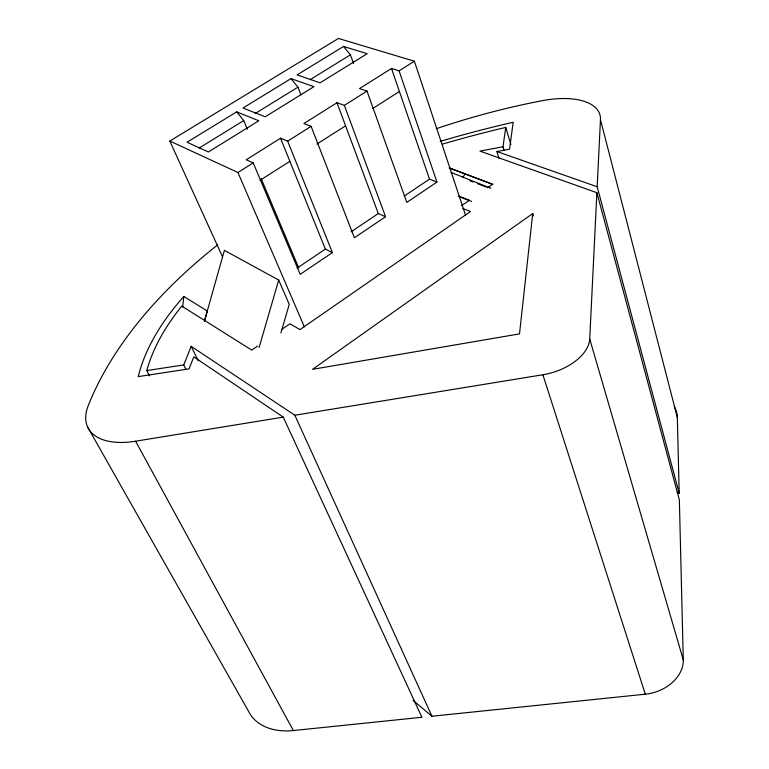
<?xml version="1.0" encoding="UTF-8"?>
<svg xmlns="http://www.w3.org/2000/svg" width="769" height="769" viewBox="0 0 769 769"><rect width="100%" height="100%" fill="white"/><g stroke="black" fill="none" stroke-linecap="round" stroke-linejoin="round"><path stroke-width="1.15" d="M413.011 700.338L431.967 716.237L645.297 694.196A38.267 29.135 -15.2 0 0 683.285 659.917L589.717 338.985L596.888 192.702L479.933 151.108L502.993 146.764L505.742 127.414A945.707 712.527 -21.1 0 0 442.521 144.111M677.095 492.112L679.19 493.256L597.177 186.752L600.464 119.666A66.422 30.991 -17.2 0 0 542.174 100.71A469.494 271.966 -18.4 0 0 436.311 128.692M182.686 307.1L183.801 296.488L207.361 311.041L204.679 320.173M532.715 213.571L519.508 333.89L312.522 369.341L532.715 213.571L533.398 215.858M204.362 321.394L224.385 250.377L278.695 280.031L289.24 304.389L280.896 332.939M259.134 347.453L278.695 280.031M185.8 369.043L183.743 364.91L191.154 346.329L294.844 415.231L431.967 716.237M462.544 177.62L465.255 173.832L449.519 167.959M257.605 346.05L251.723 350.097L181.763 306.1A282.088 153.185 -20.7 0 0 146.773 370.581L149.532 375.887M282.108 329.18L289.951 323.778L299.968 329.603L470.474 211.552L462.775 208.428M461.419 205.746L469.177 200.401M487.604 187.713L492.458 184.377L449.115 167.969M332.419 252.588L300.179 274.331L253.203 162.865L246.243 159.769L280.531 138.218L287.654 141.14L332.419 252.588L325.374 249.098L280.531 138.218M385.557 216.733L354.394 237.765L311.109 126.347L303.89 123.54L336.985 102.738L344.349 105.372L385.557 216.733L378.3 213.532L336.985 102.738M399.101 70.844L436.955 182.061L406.811 202.401L366.996 91.088L359.536 88.57L391.498 68.47L399.101 70.844L414.376 61.203L465.524 215.118M297.161 268.054L325.374 249.098M351.135 231.786L378.3 213.532M404.311 196.047L429.496 179.119L436.955 182.061M260.028 180.35L289.875 161.317M316.876 144.101L345.589 125.808M372.773 108.477L399.409 91.501M414.376 61.203L338.437 38.45L169.834 141.054L237.929 172.506L253.203 162.865M287.654 141.14L311.109 126.347M344.349 105.372L366.996 91.088M199.2 148.004L243.735 120.57L236.698 111.861L187.04 142.246L208.399 151.964L258.817 120.762L236.698 111.861M255.116 113.562L297.968 87.157L291.009 78.621L242.994 108.006L265.209 116.801L313.925 86.657L291.009 78.621M310.099 79.688L350.433 54.839L343.541 46.457L297.094 74.891L320.096 82.831L367.188 53.686L343.541 46.457M499.014 158.327L496.909 151.531L509.559 149.157L513.192 122.242A960.644 726.224 -21.1 0 0 440.108 141.4M217.675 244.869A469.494 271.966 -18.4 0 0 88.243 405.657A75.583 39.046 -26.5 0 0 135.604 441.214L283.252 417.125L421.912 717.275L293.354 730.55A64.509 44.333 -30.1 0 1 248.483 711.171L87.656 427.093M294.844 415.231L542.895 374.763A45.467 26.386 -17.4 0 0 589.717 338.985M146.773 370.581L183.743 364.91M496.909 151.531L597.177 186.752M466.36 174.255L492.967 184.32M469.936 180.792L473.243 182.051M477.655 183.743L486.479 187.117M458.247 196.297L471.57 201.43M451.134 172.439L490.853 188.27M459.333 196.297L469.33 200.276M283.252 417.125L193.788 356.864L189.059 368.86L138.228 376.608A290.74 158.001 -20.7 0 1 183.801 296.488M135.604 441.214L293.354 730.55M191.154 346.329L198.219 360.69M169.834 141.054L222.481 256.74M237.929 172.506L304.37 326.892M261.133 178.562L298.776 267.997M243.735 120.57L247.349 129.24M297.968 87.157L300.9 94.731M350.433 54.839L353.538 63.481M391.498 68.47L429.496 179.119M542.895 374.763L645.297 694.196M502.993 146.764L503.993 150.051M505.742 127.414L510.914 144.572M596.888 192.702L679.354 499.898L683.285 659.917M600.464 119.666L677.335 417.538L679.19 493.256M674.202 406.397A57.627 36.403 -15.4 0 1 677.335 417.538"/></g></svg>
